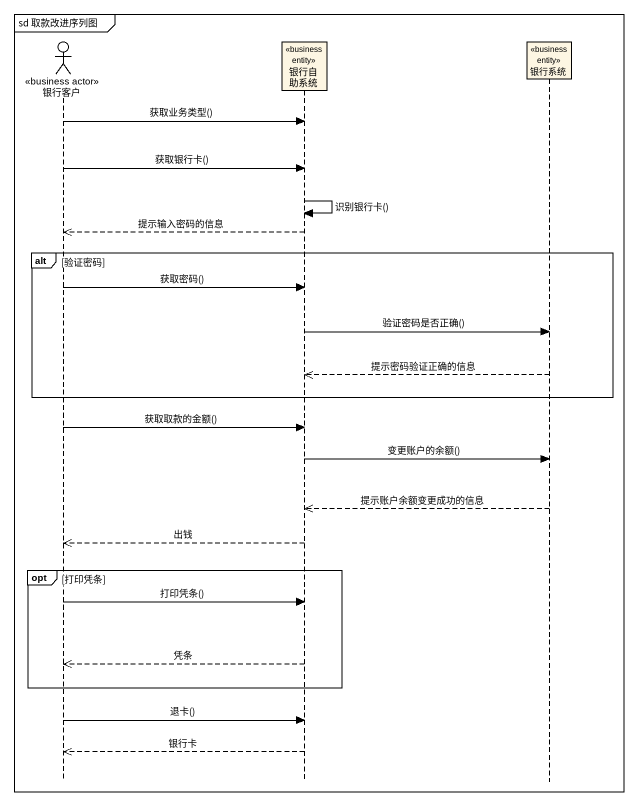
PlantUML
@startuml
mainframe sd 取款改进序列图
hide footbox
actor 银行客户 <<business actor>>
participant 银行自助系统 <<business entity>>
participant 银行系统 <<business entity>>

银行客户 -> 银行自助系统 : 获取业务类型()
银行客户 -> 银行自助系统 : 获取银行卡()
银行自助系统 -> 银行自助系统 : 识别银行卡()
银行自助系统 -->> 银行客户 : 提示输入密码的信息
alt 验证密码
  银行客户 -> 银行自助系统 : 获取密码()
  银行自助系统 -> 银行系统 : 验证密码是否正确()
  银行系统 -->> 银行自助系统 : 提示密码验证正确的信息
end
银行客户 -> 银行自助系统 : 获取取款的金额()
银行自助系统 -> 银行系统 : 变更账户的余额()
银行系统 -->> 银行自助系统 : 提示账户余额变更成功的信息
银行自助系统 -->> 银行客户 : 出钱
opt 打印凭条
  银行客户 -> 银行自助系统 : 打印凭条()
  银行自助系统 -->> 银行客户 : 凭条
end
银行客户 -> 银行自助系统 : 退卡()
银行自助系统 -->> 银行客户 : 银行卡
@enduml
